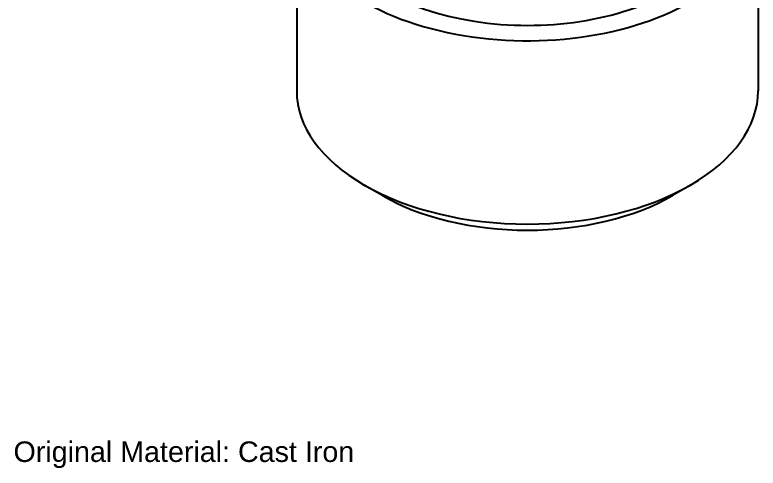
# Model space of a CAD drawing. Header units: millimetres. Extents: x 21 to 283, y 35 to 198.
# Drawn here: x 185.8 to 277.9, y 34.7 to 90.9 of the extents above; entities that cross this region are included whole.
import ezdxf
from ezdxf.enums import TextEntityAlignment as Align

# ---------------------------------------------------------------- set-up
doc = ezdxf.new("R2010")
doc.units = ezdxf.units.MM
doc.layers.add('Annotation004', color=7, linetype='CONTINUOUS')
doc.layers.add('View', color=7, linetype='CONTINUOUS')
doc.styles.get("Standard").update_dxf_attribs({"font": 'arial.ttf'})

msp = doc.modelspace()

# ---------------------------------------------------------------- linework, layer by layer
at = {"layer": 'View'}
for p, q in [((220.718, 104.183), (220.718, 81.474)), ((277.868, 104.183), (277.868, 81.474)), ((231.332, 68.5121), (229.087, 69.8083)), ((269.498, 69.8083), (267.253, 68.5121))]:
    msp.add_line(p, q, dxfattribs=at)
for centre, major_axis, start_param, end_param in [((249.293, 104.183), (28.575, 0), 3.14159, 5.49779), ((249.293, 104.183), (25.273, 0), 3.3981, 5.49779), ((249.293, 81.474), (28.575, 0), 3.14159, 3.92699), ((249.293, 81.474), (28.575, 0), 5.49779, 0), ((249.293, 81.474), (28.575, 0), 3.92699, 5.49779), ((249.293, 78.8816), (25.4, 0), 3.92699, 5.49779)]:
    msp.add_ellipse(centre, major_axis=major_axis, ratio=0.57735, start_param=start_param, end_param=end_param, dxfattribs=at)

# ---------------------------------------------------------------- texts
at = {"layer": 'Annotation004'}
msp.add_text('Original Material: Cast Iron', height=2.54, dxfattribs=at).set_placement((206.747, 35.5125), align=Align.CENTER)

doc.saveas('drawing.dxf')
